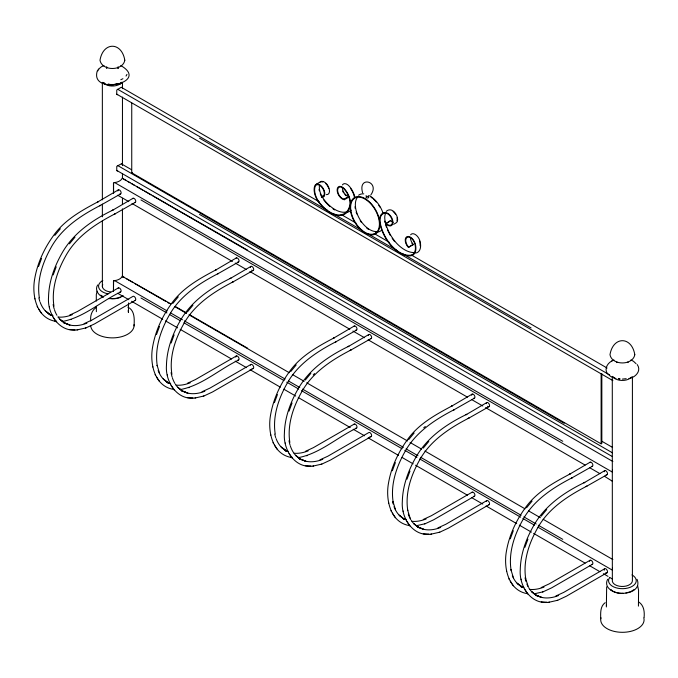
<?xml version="1.0" encoding="UTF-8"?>
<svg xmlns="http://www.w3.org/2000/svg" width="678" height="678" viewBox="0 0 678 678"><rect width="100%" height="100%" fill="white"/><g stroke="black" fill="none" stroke-linecap="round" stroke-linejoin="round"><path stroke-width="1.02" d="M122.43 277.353L122.438 208.832M122.447 204.62L122.447 198.29M122.447 178.263L122.447 174.051M122.447 165.618L122.464 97.098M122.464 88.665L122.464 82.343M632.413 376.765L632.405 580.809A10.06 5.805 0 0 1 621.548 586.453A10.06 5.805 0 0 1 612.387 579.885M644.083 617.607C644.651 611.997 644.049 605.683 639.007 602.14M134.066 325.923C134.405 319.448 134.973 310.439 127.888 307.159M128.498 302.947L128.447 312.516L128.252 310.609L128.439 311.134M638.439 606.115L638.574 590.284L637.617 585.639M606.657 586.843L606.361 606.954M106.658 68.537L106.717 66.749M616.709 362.611L616.946 361.976M247.682 250.207L122.209 178.221A10.06 5.805 0 0 1 114.658 182.577L114.023 182.738A1.839 1.339 -16.7 0 0 113.582 182.95L113.59 193.306M113.463 281.099L113.463 291.277L113.59 281.006M606.369 605.573L606.547 605.047M97.335 70.792C89.208 95.869 150.702 82.826 120.82 65.571M121.735 82.258L119.514 84.335M38.553 266.488L41.57 258.369M53.181 274.929L56.198 266.81M156.491 334.576L159.508 326.457M171.11 343.017L174.127 334.898M274.421 402.664L277.438 394.545M289.048 411.105L292.065 402.986M392.359 470.752L395.376 462.633M406.978 479.202L409.995 471.074M510.288 538.841L513.305 530.721M524.916 547.29L527.933 539.171M379.553 220.545A14.84 8.568 60 0 1 385.468 212.561A7.339 4.237 60 0 1 392.918 222.07A7.339 4.237 60 0 1 385.757 223.672L390.655 220.545A6.67 3.848 60 0 0 393.198 222.35M390.655 220.545L388.901 221.85M410.427 237.436A6.67 3.848 60 0 0 413.343 244.402L408.444 247.529L408.631 247.131A6.67 3.848 60 0 1 407.164 237.3A6.67 3.848 60 0 1 414.868 243.877A14.179 8.187 60 0 1 410.673 255.174A29.061 16.78 60 0 1 392.282 246.394A29.061 16.78 60 0 1 380.307 223.231A14.179 8.187 60 0 1 385.672 213.172A6.67 3.848 60 0 1 392.443 221.816A6.67 3.848 60 0 1 385.935 223.265M607.666 579.283C602.793 588.284 615.556 594.284 623.09 593.309M612.437 579.232L609.802 577.393M170.873 303.914L122.209 276.268A10.06 5.805 0 0 1 114.658 280.624L114.023 280.794M97.852 70.885L98.759 69.241M126.04 76.055L126.947 74.402M97.183 291.193L96.31 294.515L96.293 301.066M612.395 481.244L604.403 476.227M97.708 284.946C94.412 289.675 98.522 295.752 103.454 297.21M370.849 194.891C380.443 181.323 357.501 175.288 362.62 192.764M54.833 235.402L60.35 228.732M69.453 243.843L74.978 237.173M172.763 303.49L178.289 296.82M187.391 311.939L192.908 305.261M290.701 371.578L296.218 364.908M305.32 380.027L310.846 373.349M408.631 439.666L414.156 432.996M423.258 448.116L428.784 441.437M526.569 507.763L532.094 501.084M541.188 516.204L546.714 509.534M98.098 69.563L101.378 66.775L103.98 65.571M95.801 307.702C91.581 310.795 90.115 316.024 90.725 321.025M605.166 602.674C600.055 606.361 600.615 613.209 600.716 618.734M611.887 361.018C607.412 363.137 604.157 368.976 607.319 373.536L610.827 376.536L615.895 378.527M634.1 589.589L630.523 591.775L625.896 592.945M118.455 189.815L97.556 202.069L98.446 201.552C81.674 210.46 64.385 219.943 53.274 235.919C44.112 248.631 37.417 263.191 34.722 278.683C31.705 294.744 36.154 317.558 54.876 321.186M133.074 198.256L112.175 210.511L113.073 209.994C92.327 220.045 72.453 233.656 61.283 254.445C53.969 267.564 48.85 282.15 48.528 297.286C47.189 313.778 59.376 333.059 77.775 329.779M236.385 257.903L215.485 270.158L216.384 269.641C199.603 278.548 182.323 288.031 171.203 304.007C162.042 316.719 155.347 331.279 152.66 346.772C149.635 362.832 154.084 385.646 172.805 389.274M251.013 266.344L230.113 278.599L231.003 278.082C210.256 288.133 190.391 301.744 179.221 322.533C171.898 335.652 166.788 350.238 166.457 365.374C165.118 381.867 177.314 401.147 195.705 397.867M393.63 224.325L395.833 223.037A7.339 4.237 60 0 0 396.783 215.757A7.339 4.237 60 0 0 390.181 209.841A14.84 8.568 60 0 0 386.231 211.4M250.75 364.544L209.943 388.104L202.01 391.748M354.323 325.991L333.423 338.246L334.313 337.729C317.541 346.636 300.261 356.12 289.142 372.095C279.98 384.807 273.285 399.367 270.59 414.86C267.573 430.92 272.022 453.735 290.743 457.362M368.942 334.432L348.043 346.687L348.941 346.17C328.194 356.221 308.321 369.832 297.159 390.621C289.837 403.741 284.718 418.326 284.396 433.462C283.057 449.955 295.244 469.244 313.643 465.955M472.252 394.079L451.353 406.334L452.251 405.817C435.471 414.724 418.19 424.208 407.08 440.183C397.91 452.904 391.214 467.456 388.528 482.948C385.502 499.008 389.952 521.823 408.673 525.45M486.88 402.52L465.981 414.775L466.871 414.258C446.124 424.309 426.259 437.92 415.089 458.709C407.775 471.829 402.656 486.414 402.325 501.55C400.986 518.051 413.182 537.332 431.581 534.044M486.618 500.72L445.81 524.28L437.878 527.925M590.191 462.167L569.291 474.422L570.181 473.905C553.409 482.812 536.129 492.296 525.009 508.271C515.848 520.992 509.153 535.544 506.458 551.036C503.44 567.096 507.89 589.911 526.611 593.538M604.81 470.608L583.919 482.863L584.809 482.346C564.062 492.398 544.197 506.008 533.027 526.798C525.704 539.917 520.585 554.511 520.263 569.639C518.924 586.139 531.12 605.42 549.511 602.132M604.556 568.808L563.749 592.369L555.816 596.013M117.675 94.708L116.828 94.479A0.949 0.695 -40.4 0 1 116.76 94.183L116.76 90.369A0.958 0.703 -39.8 0 1 116.921 89.86L121.328 87.225M117.675 170.975L116.828 170.737A0.949 0.695 -40.4 0 1 116.76 170.441L116.76 166.627A0.949 0.695 -39.8 0 1 116.828 166.288L121.464 163.754M131.744 103.081L131.744 172.831L132.456 172.424M118.455 287.862L77.512 311.482L69.453 315.219M120.514 292.032C101.056 301.413 84.089 317.304 62.478 321.482L63.147 321.33M316.431 184.136L321.152 181.416M323.957 196.027L321.592 197.383L321.414 196.781L323.77 195.417M348.823 196.391L349.001 197.001L344.288 199.722L344.11 199.12L348.823 196.391A6.67 3.848 60 0 1 342.314 187.789M385.757 223.672L388.113 222.308M408.631 247.131L413.343 244.402M236.385 355.95L195.442 379.57L187.391 383.307M238.444 360.12C218.994 369.502 202.027 385.392 180.416 389.57L181.085 389.418M354.323 424.038L313.38 447.658L305.32 451.395M356.382 428.208C336.924 437.59 319.957 453.48 298.345 457.658L299.015 457.514M472.252 492.126L431.31 515.755L423.258 519.484M474.312 496.296L433.649 519.797L425.14 523.738L416.284 525.747L416.953 525.603M131.744 172.831L601.123 443.827L601.835 443.42L601.835 373.663M590.191 560.214L549.248 583.843L541.188 587.572M592.25 564.384L551.578 587.885L543.07 591.826L534.213 593.843M120.514 193.984L99.708 205.807L100.607 205.29C80.885 215.468 61.393 228.164 50.647 248.301C42.367 263.259 36.637 280.599 39.349 297.837M135.134 202.425L114.336 214.248L115.226 213.731C95.513 223.918 76.012 236.614 65.274 256.742C56.994 271.7 51.257 289.04 53.969 306.278M135.397 300.329L94.589 323.881L85.953 327.915L77.097 329.923M238.444 262.072L217.646 273.895L218.536 273.378C198.823 283.557 179.323 296.252 168.585 316.389C160.305 331.347 154.567 348.687 157.279 365.925L157.101 365.332L159.635 373.51M253.072 270.514L232.266 282.336L233.164 281.819C213.443 292.006 193.95 304.702 183.204 324.83C174.932 339.788 169.195 357.128 171.907 374.366M253.335 368.417L212.528 391.969L203.892 396.003L195.035 398.02M356.382 330.161L335.576 341.983L336.474 341.466C316.753 351.645 297.261 364.34 286.514 384.477C278.243 399.435 272.505 416.775 275.217 434.013M371.002 338.602L350.204 350.424L351.094 349.907C331.381 360.094 311.88 372.79 301.142 392.918C292.862 407.876 287.125 425.216 289.845 442.454M371.264 436.505L330.457 460.065L321.83 464.091L312.973 466.108M474.312 398.249L453.514 410.071L454.404 409.554C434.691 419.741 415.19 432.428 404.452 452.565C396.172 467.523 390.435 484.863 393.155 502.101M488.94 406.69L468.142 418.512L469.032 417.995C449.311 428.182 429.818 440.878 419.072 461.006C410.8 475.964 405.063 493.304 407.775 510.542L407.588 509.958L410.122 518.136M489.202 504.593L448.395 528.154L439.759 532.188L430.903 534.196M592.25 466.337L571.452 478.16L572.342 477.643C552.621 487.829 533.128 500.525 522.382 520.653C514.11 535.612 508.373 552.951 511.085 570.19L510.898 569.596L513.432 577.783M606.869 474.778L586.072 486.601L586.962 486.084C567.249 496.271 547.748 508.966 537.01 529.094C528.73 544.053 522.992 561.392 525.713 578.639M607.132 572.681L566.325 596.242L557.697 600.276L548.841 602.284M123.227 295.752L117.54 298.201L111.76 298.744M120.82 79.716L122.913 78.716M120.837 297.396L114.862 298.761L108.658 298.608M611.378 361.213L613.971 360.018M84.08 323.66L92.013 320.016L132.812 296.456A2.339 1.348 60 0 1 135.397 297.947A2.339 1.348 60 0 1 134.82 300.524M319.948 459.837L327.881 456.192L368.679 432.632A2.339 1.348 60 0 1 371.459 434.598A2.339 1.348 60 0 1 369.976 436.471M628.887 378.527C635.244 377.646 641.871 370.866 637.193 364.544M116.701 84.242L112.404 84.758L108.099 84.242L112.404 84.758L118.125 83.741M70.724 319.609L71.334 319.474M85.352 328.05L85.953 327.915M188.662 387.697L189.264 387.562M203.29 396.138L203.892 396.003M306.6 455.785L307.202 455.65M321.219 464.235L321.83 464.091M424.53 523.874L425.14 523.738M439.158 532.323L439.759 532.188M542.468 591.962L543.07 591.826M557.087 600.411L557.697 600.276M626.175 378.68L622.396 379.087M54.833 321.092L56.672 321.194M69.453 329.542L74.978 329.83M187.391 397.63L192.908 397.918M290.701 457.277L292.54 457.37M305.32 465.718L310.846 466.006M423.258 533.806L428.784 534.095M541.188 601.895L546.714 602.191M618.319 378.671L620.065 378.943L618.616 378.68M52.647 315.558L49.104 314.245L52.825 315.719M69.927 324.991L63.724 322.694L69.317 324.889A57.706 33.315 -60 0 0 86.92 323.152M169.695 383.324L167.034 382.333L169.831 383.434M187.865 393.079L181.662 390.782L187.247 392.977A57.706 33.315 -60 0 0 204.849 391.24M305.795 461.167L299.591 458.87L305.185 461.065A57.706 33.315 -60 0 0 322.787 459.328M405.563 519.501L402.901 518.517L405.698 519.611M423.733 529.255L417.529 526.959L423.114 529.162A57.706 33.315 -60 0 0 440.717 527.416M541.663 597.343L535.467 595.047L541.052 597.25A57.706 33.315 -60 0 0 558.655 595.504M287.769 451.523L284.972 450.421L287.633 451.412L281.531 447.412A57.706 33.315 -60 0 1 276.082 438.59M522.704 587.334L520.84 586.606L523.501 587.589L517.399 583.589A57.706 33.315 -60 0 1 512.322 575.715M52.748 315.651L49.825 314.456L45.663 311.236A57.706 33.315 -60 0 1 40.214 302.413M69.317 324.889L64.444 322.898L60.291 319.677A57.706 33.315 -60 0 1 57.961 316.889M170.678 383.74L167.754 382.545L163.601 379.324A57.706 33.315 -60 0 1 158.143 370.502M187.247 392.977L182.382 390.994L178.221 387.765A57.706 33.315 -60 0 1 175.373 384.197M305.185 461.065L300.312 459.082L296.159 455.853A57.706 33.315 -60 0 1 290.362 446.065M406.546 519.916L403.622 518.721L399.469 515.5A57.706 33.315 -60 0 1 394.011 506.678M423.114 529.162L418.25 527.17L414.089 523.95A57.706 33.315 -60 0 1 411.241 520.373M541.052 597.25L536.188 595.259L532.027 592.038A57.706 33.315 -60 0 1 528.679 587.665M630.82 360.018L633.413 361.213L636.032 363.679M103.132 82.479A10.051 5.805 0 0 0 105.183 84.275L105.7 84.555M319.16 201.781L121.438 87.369M341.161 214.485L355.831 222.952M374.163 233.537L389.019 242.114M411.571 255.131L607.09 368.018M117.675 89.267L327.567 210.443M333.923 214.121L362.425 230.571M367.544 233.529L397.528 250.843M402.766 253.86L531.103 327.957M199.51 138.151L609.649 374.942M116.76 94.183L612.887 380.621M121.472 163.907L131.54 169.72M601.505 441.047L612.581 447.446M117.675 165.525L564.172 423.309M199.51 214.409L612.378 452.777M116.76 170.441L611.971 456.353M123.566 179.009L126.32 180.594M128.134 181.645L129.981 182.713M131.795 183.755L134.566 185.357M136.363 186.391L142.804 190.111M144.592 191.145L151.05 194.874M152.821 195.891L612.861 461.498M114.658 182.577L562.765 441.285M140.948 199.934L612.319 472.074L612.437 470.43A1.907 0.525 89.4 0 1 612.556 470.057M117.692 195.222L128.812 201.637M131.998 203.485L232.435 261.471M235.19 263.056L246.487 269.581M249.86 271.531L349.823 329.237M352.924 331.034L364.552 337.746M368.129 339.814L467.413 397.139M471.786 399.656L482.795 406.012M485.541 407.605L585.063 465.057M589.64 467.701L599.877 473.608M175.441 306.558L186.416 312.889M189.162 314.473L247.682 348.263M124.481 277.582L122.404 275.938M126.311 278.641L132.727 282.345M134.532 283.387L165.712 301.388M167.441 302.388L169.373 303.498M174.712 306.583L186.484 313.38M189.196 314.948L289.294 372.739M292.396 374.527L304.168 381.324M306.702 382.79L407.503 440.98M410.08 442.471L421.563 449.099M424.911 451.04L525.052 508.847M528.467 510.822L540.434 517.729M543.129 519.28L612.861 559.545M114.658 280.624L167.161 310.939M170.559 312.897L182.467 319.779M184.306 320.838L285.107 379.036M288.472 380.977L299.769 387.494M302.515 389.087L403.435 447.353M406.063 448.87L417.979 455.743M420.64 457.286L521.119 515.297M523.84 516.865L536.188 523.992M538.324 525.23L562.765 539.341M140.948 297.981L166.881 312.956M169.373 314.397L180.382 320.745M183.882 322.77L284.057 380.604M286.743 382.155L298.676 389.053M301.43 390.638L402.122 448.768M404.808 450.319L416.978 457.353M419.733 458.938L520.611 517.178M522.874 518.484L534.501 525.196M538.035 527.238L612.319 570.122L612.437 568.478A1.907 0.517 89.4 0 1 612.556 568.105M117.692 293.269L128.812 299.693M131.557 301.278L162.737 319.279M165.491 320.872L177.619 327.872M180.162 329.339L231.52 358.993M235.19 361.111L246.487 367.637M250.063 369.696L280.319 387.163M283.794 389.172L295.71 396.054M298.235 397.511L350.246 427.538M353.221 429.25L364.552 435.801M368.137 437.861L398.545 455.421M402.088 457.472L413.097 463.82M415.538 465.235L467.413 495.186M471.786 497.711L482.795 504.059M486.092 505.966L516.721 523.653M519.297 525.136L531.399 532.12M533.603 533.4L585.063 563.104M589.64 565.749L599.877 571.664M603.386 573.69L608.022 576.368M105.293 84.335L104.048 82.657M615.175 378.714L613.827 377.553M611.124 589.953L610.81 589.767C618.912 596.945 642.608 593.123 637.1 579.385M100.7 295.15L102.497 296.244M532.027 592.038L536.73 595.776L531.637 591.555M517.399 583.589L522.102 587.334L517.009 583.105M414.089 523.95L418.792 527.687L413.699 523.467M399.469 515.5L404.173 519.246L399.079 515.017M296.159 455.853L300.863 459.599L295.769 455.37M281.531 447.412L286.235 451.158L281.141 446.929M178.221 387.765L182.924 391.511L177.831 387.282M163.601 379.324L168.297 383.062L163.212 378.841M60.291 319.677L64.986 323.423L59.901 319.194M45.663 311.236L50.367 314.973L45.273 310.753M612.344 481.244L612.319 480.795M612.344 579.292L612.293 376.765M122.404 177.89L122.65 178.475M524.916 589.606L527.933 594.242M510.288 581.156L513.305 585.792M406.978 521.509L409.995 526.153M392.359 513.068L395.376 517.704M289.048 453.421L292.065 458.057M274.421 444.98L277.438 449.616M171.11 385.333L174.127 389.969M156.491 376.892L159.508 381.528M53.181 317.245L56.198 321.881M38.553 308.804L41.57 313.439M627.845 361.976L628.074 362.611M117.853 67.529L118.142 68.537L118.082 66.749M521.085 579.139L521.272 579.724M523.569 587.148L523.772 587.809M506.458 570.69L506.644 571.283M508.941 578.707L509.144 579.368M403.147 511.043L403.334 511.636M405.63 519.06L405.834 519.721M388.528 502.601L388.714 503.195M391.011 510.619L391.214 511.28M285.218 442.954L285.404 443.548M287.701 450.972L287.904 451.633M270.59 434.513L270.776 435.106M273.073 442.531L273.276 443.192M167.28 374.866L167.466 375.459M169.763 382.884L169.966 383.545M152.66 366.425L152.847 367.018M155.143 374.442L155.347 375.104M49.35 306.778L49.528 307.371M34.722 298.337L34.909 298.93M525.526 578.046L528.06 586.224M392.969 501.508L395.503 509.695M51.833 314.795L52.037 315.456M37.205 306.354L37.409 307.015M96.361 311.677L96.361 306.286M601.123 374.07L601.123 443.827M113.463 183.052L113.463 193.23M102.353 82.352L102.37 199.891M102.37 204.12L102.37 216.833M102.37 221.07L102.378 286.718M631.523 377.027A10.06 5.805 0 0 1 621.743 380.443A10.06 5.805 0 0 1 612.751 376.375M113.582 280.997A1.839 1.331 -16.7 0 1 114.023 280.777M604.234 570.24A2.339 1.348 60 0 1 605.598 568.715A2.339 1.348 60 0 1 607.488 571.554A2.339 1.348 60 0 1 605.844 572.656M589.572 561.35A2.339 1.348 60 0 1 591.097 560.333A2.339 1.348 60 0 1 592.852 562.96A2.339 1.348 60 0 1 591.589 564.376M117.997 288.26A2.339 1.348 60 0 1 120.769 289.506A2.339 1.348 60 0 1 119.853 292.023M235.766 357.086A2.339 1.348 60 0 1 237.292 356.06A2.339 1.348 60 0 1 239.046 358.696A2.339 1.348 60 0 1 237.783 360.111M250.428 365.128A2.339 1.348 60 0 1 252.284 364.739A2.339 1.348 60 0 1 253.691 367.569A2.339 1.348 60 0 1 252.038 368.383M353.865 424.436A2.339 1.348 60 0 1 356.645 425.682A2.339 1.348 60 0 1 355.721 428.199M486.296 501.305A2.339 1.348 60 0 1 488.94 501.762A2.339 1.348 60 0 1 488.626 504.788M471.795 492.525A2.339 1.348 60 0 1 474.575 493.77A2.339 1.348 60 0 1 473.651 496.288M604.191 471.744A2.339 1.348 60 0 1 605.717 470.727A2.339 1.348 60 0 1 607.48 473.354A2.339 1.348 60 0 1 606.208 474.77M589.733 462.565A2.339 1.348 60 0 1 592.513 463.811A2.339 1.348 60 0 1 591.589 466.328M117.828 190.942A2.339 1.348 60 0 1 119.362 189.925A2.339 1.348 60 0 1 121.116 192.56A2.339 1.348 60 0 1 119.853 193.967M132.617 198.654A2.339 1.348 60 0 1 135.397 199.9A2.339 1.348 60 0 1 134.473 202.417M235.927 258.301A2.339 1.348 60 0 1 238.707 259.547A2.339 1.348 60 0 1 237.783 262.055M250.385 267.479A2.339 1.348 60 0 1 252.165 266.598A2.339 1.348 60 0 1 253.674 269.658A2.339 1.348 60 0 1 251.674 270.081M353.865 326.389A2.339 1.348 60 0 1 356.645 327.635A2.339 1.348 60 0 1 355.721 330.144M368.324 335.568A2.339 1.348 60 0 1 369.849 334.551A2.339 1.348 60 0 1 371.603 337.178A2.339 1.348 60 0 1 370.341 338.593M486.262 403.656A2.339 1.348 60 0 1 488.033 402.774A2.339 1.348 60 0 1 489.541 405.834A2.339 1.348 60 0 1 487.541 406.258M471.634 395.215A2.339 1.348 60 0 1 473.159 394.189A2.339 1.348 60 0 1 474.914 396.825A2.339 1.348 60 0 1 473.651 398.232M121.201 83.03A10.051 5.805 0 0 1 105.429 84.411M110.641 291.972A10.06 5.805 0 0 1 102.751 284.633M643.846 617.963A21.679 12.518 0 0 1 622.243 632.311A21.679 12.518 0 0 1 600.996 617.785M631.981 574.919A13.848 8 0 0 1 633.583 585.419A13.848 8 0 0 1 615.768 587.716A13.848 8 0 0 1 609.471 577.817M134.049 324.635A21.679 12.518 0 0 1 113.658 337.856A21.679 12.518 0 0 1 90.759 326.076M108.158 293.862A13.848 8 0 0 1 102.827 280.472M121.481 82.699A10.06 5.805 0 0 1 120.243 83.86M426.098 518.975A57.706 33.315 -60 0 1 412.08 521.331M393.147 503.991A57.706 33.315 -60 0 1 392.698 502.203M423.733 427.776A57.706 33.315 -60 0 1 425.309 426.504M410.749 519.577A57.706 33.315 -60 0 1 408.292 514.161M290.091 445.217A57.706 33.315 -60 0 1 289.023 440.692M313.228 374.934A57.706 33.315 -60 0 1 314.55 373.553M308.159 450.887A57.706 33.315 -60 0 1 294.142 453.243M275.734 437.624A57.706 33.315 -60 0 1 274.76 434.115M174.873 383.392A57.706 33.315 -60 0 1 172.424 377.977M172.153 377.129A57.706 33.315 -60 0 1 171.085 372.603M190.23 382.79A57.706 33.315 -60 0 1 176.212 385.155M56.944 315.304A57.706 33.315 -60 0 1 54.494 309.888M54.223 309.041A57.706 33.315 -60 0 1 53.147 304.515M72.292 314.702A57.706 33.315 -60 0 1 58.274 317.067M39.866 301.447A57.706 33.315 -60 0 1 38.892 297.93M544.027 587.063A57.706 33.315 -60 0 1 530.01 589.419M528.204 586.834A57.706 33.315 -60 0 1 526.942 584.156M525.959 581.393A57.706 33.315 -60 0 1 525.06 577.809M368.629 196.917A1.331 0.771 0 0 1 367.408 197.993L366.459 197.764A1.331 0.771 0 0 1 366.459 196.679M368.349 196.205A1.331 0.771 0 0 1 366.891 196.366A1.331 0.771 0 0 1 366.069 195.654M368.739 195.654A1.331 0.771 0 0 1 368.629 195.959M350.484 203.764A14.84 8.568 60 0 0 344.577 188.959A7.339 4.237 60 0 0 337.127 189.865A7.339 4.237 60 0 0 344.288 199.722M381.494 230.291A21.018 12.136 60 0 1 378.154 232.003M376.976 232.173A21.018 12.136 60 0 1 375.705 232.164M368.349 229.291A21.018 12.136 60 0 1 366.832 228.155M361.349 222.325A21.018 12.136 60 0 1 360.213 220.672M356.806 213.977A21.018 12.136 60 0 1 356.179 212.197M355.272 208.553A21.018 12.136 60 0 1 355.009 206.739M358.586 195.222A21.018 12.136 60 0 1 363.772 193.849M369.586 195.764A21.018 12.136 60 0 1 383.062 213.095M377.629 231.452A20.348 11.746 60 0 1 359.577 218.909A20.348 11.746 60 0 1 357.679 196.976M371.01 197.188A20.348 11.746 60 0 1 372.332 198.162M373.671 199.298A20.348 11.746 60 0 1 376.324 202.036M378.79 205.315A20.348 11.746 60 0 1 379.892 207.104M394.672 241.614A29.73 17.162 60 0 1 393.655 240.317M393.155 239.656A29.73 17.162 60 0 1 392.198 238.292M390.392 235.469A29.73 17.162 60 0 1 389.562 234.012M389.172 233.274A29.73 17.162 60 0 1 387.375 229.511M386.468 227.215A29.73 17.162 60 0 1 385.697 224.918M385.053 222.63A29.73 17.162 60 0 1 384.714 221.121M419.58 241.156A14.179 8.187 60 0 1 419.809 242.114M419.979 243.055A14.179 8.187 60 0 1 420.148 245.741M393.087 211.511A6.67 3.848 60 0 1 395.571 214.265M397.003 217.782A6.67 3.848 60 0 1 396.935 220.799M415.639 253.055A14.84 8.568 60 0 0 420.029 241.224A7.339 4.237 60 0 0 415.614 234.715A7.339 4.237 60 0 0 410.648 234.8M379.841 223.096A29.73 17.162 60 0 0 392.079 246.775L392.113 246.8A29.73 17.162 60 0 0 410.927 255.776A14.84 8.568 60 0 0 415.309 243.953A7.339 4.237 60 0 0 406.842 236.715A7.339 4.237 60 0 0 408.444 247.529M385.689 213.223A14.179 8.187 60 0 0 385.019 220.511A29.061 16.78 60 0 0 396.986 243.656L397.003 243.673A29.061 16.78 60 0 0 415.394 252.445M413.165 244.809A7.339 4.237 60 0 1 411.893 243.216M350.195 205.976A29.73 17.162 60 0 1 337.958 215.528L337.958 215.528A29.73 17.162 60 0 1 319.118 202.773A14.84 8.568 60 0 1 314.728 185.882A7.339 4.237 60 0 1 323.203 188.433A7.339 4.237 60 0 1 321.592 197.383M319.499 185.043A14.179 8.187 60 0 0 324.084 199.73A29.061 16.78 60 0 0 342.475 212.189L342.492 212.197A29.061 16.78 60 0 0 346.992 211.765M321.414 196.781A6.67 3.848 60 0 0 322.872 188.637A6.67 3.848 60 0 0 315.177 186.323A14.179 8.187 60 0 0 319.363 202.451A29.061 16.78 60 0 0 337.763 214.918L337.78 214.918A29.061 16.78 60 0 0 349.738 205.587A14.179 8.187 60 0 0 344.373 189.332A6.67 3.848 60 0 0 337.602 190.154A6.67 3.848 60 0 0 344.11 199.12M346.204 195.756A7.339 4.237 60 0 1 344.839 194.493M343.644 192.908A7.339 4.237 60 0 1 342.704 191.128M342.424 184.899A7.339 4.237 60 0 1 349.297 186.238A14.84 8.568 60 0 1 354.772 196.823M334.678 209.917A29.73 17.162 60 0 1 333.051 208.892M329.83 206.417A29.73 17.162 60 0 1 325.254 201.798M324.779 201.222A29.73 17.162 60 0 1 323.838 200.052M321.253 195.959A14.84 8.568 60 0 1 320.27 193.764M319.338 190.815A14.84 8.568 60 0 1 319.058 189.365M350.551 188.459A14.179 8.187 60 0 1 352.594 191.891M352.933 192.611A14.179 8.187 60 0 1 354.374 196.984M351.068 210.214A29.73 17.162 60 0 1 345.822 212.706M321.609 181.967A6.67 3.848 60 0 1 322.898 181.958M325.737 183.585A6.67 3.848 60 0 1 328.771 188.67M320.135 182.051A7.339 4.237 60 0 1 328.415 186.619A7.339 4.237 60 0 1 326.313 194.662M124.811 60.257C122.803 71.249 101.946 71.241 99.997 60.232C103.107 41.561 121.726 41.604 124.811 60.257M634.803 354.704C632.803 365.696 611.946 365.688 609.988 354.67C613.098 336.008 631.718 336.051 634.803 354.704M114.726 84.504L110.073 84.504L114.726 84.504M350.373 210.146A21.018 12.136 60 0 0 374.502 234.41A21.018 12.136 60 0 0 370.188 202.62A21.018 12.136 60 0 0 350.373 210.146M350.814 210.172A20.348 11.746 60 0 0 374.112 233.859A20.348 11.746 60 0 0 370.137 203.154A20.348 11.746 60 0 0 350.814 210.172"/></g></svg>
